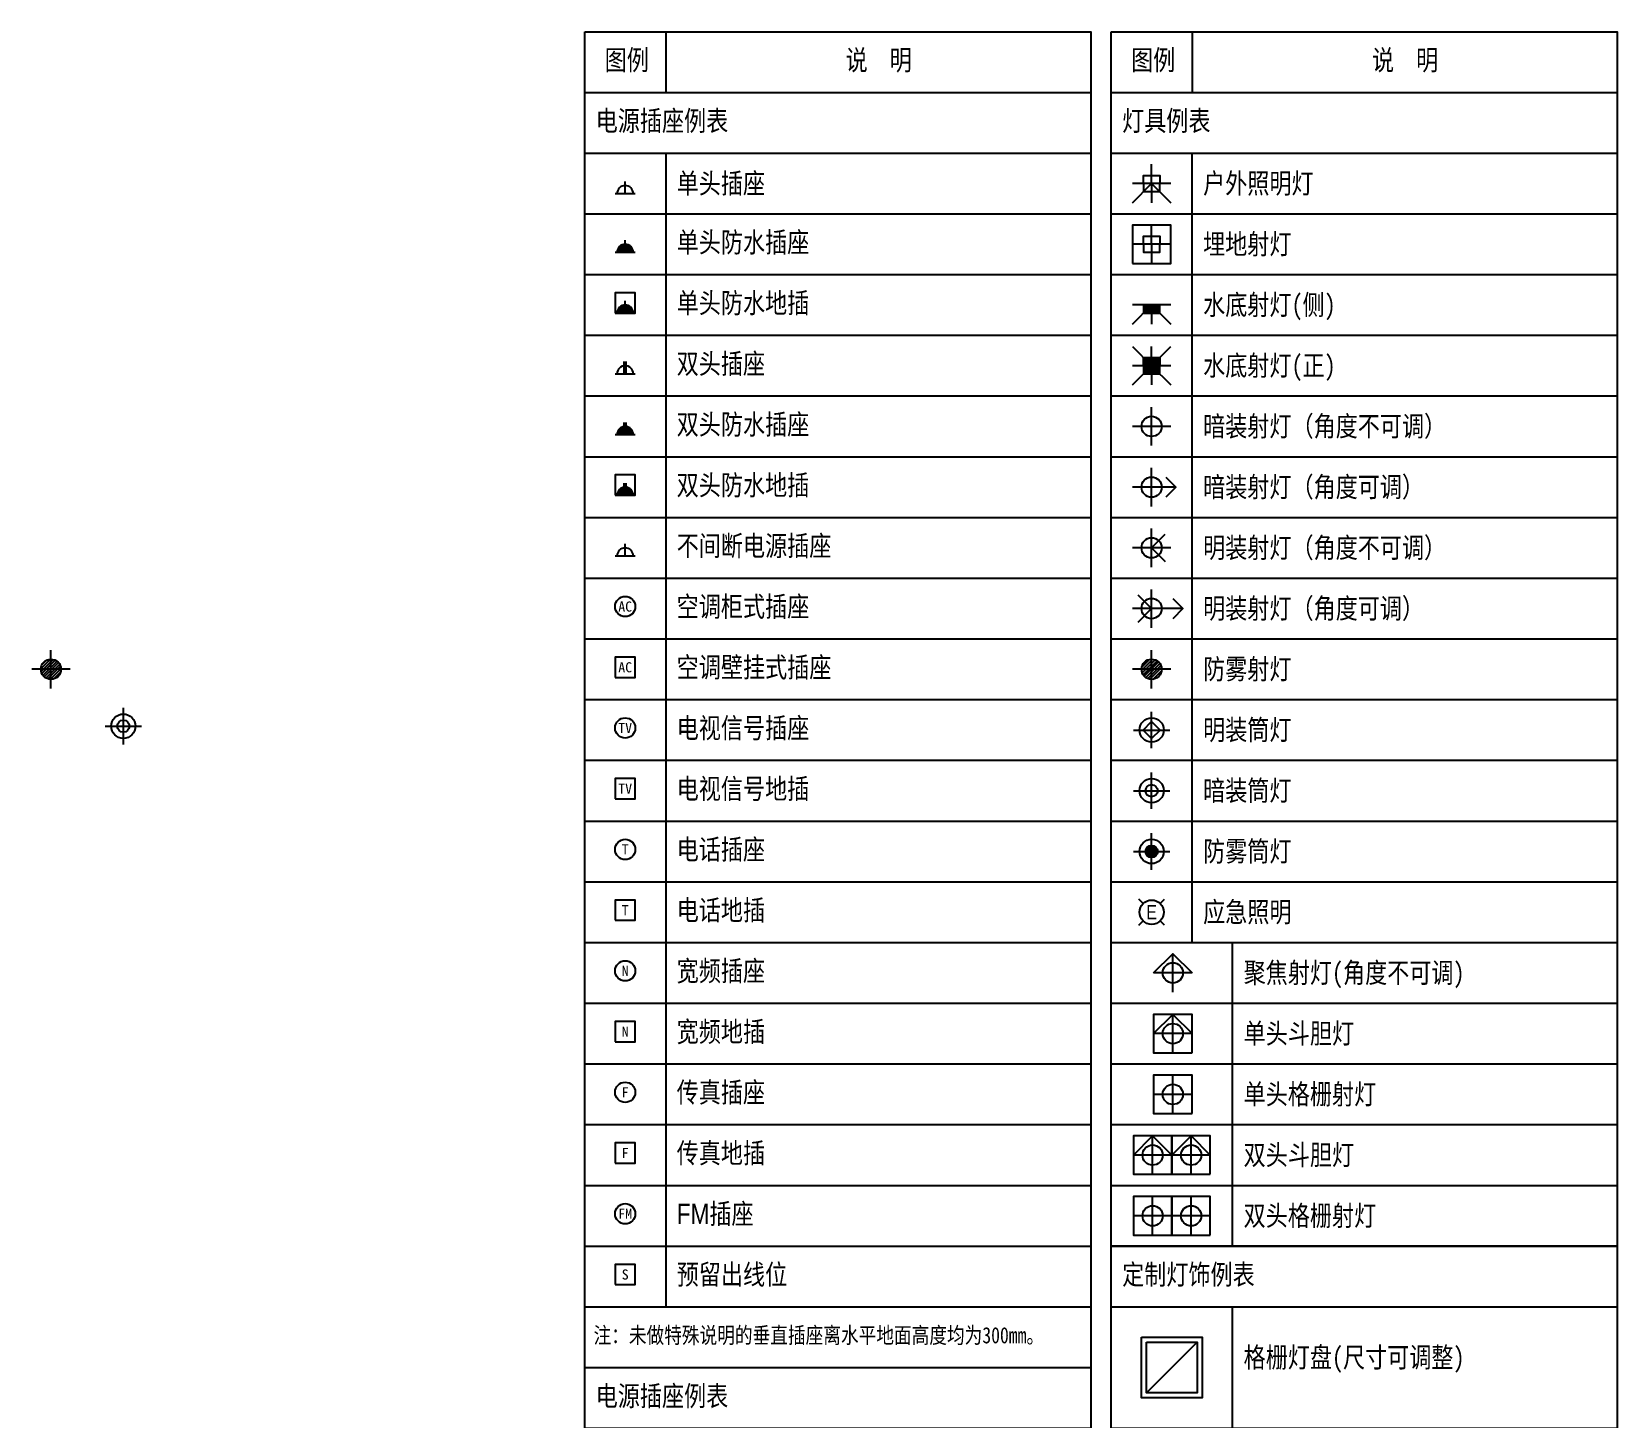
# Model space of a CAD drawing. Extents: x -153478 to 95136, y -45571 to 574449.
# Drawn here: x -129455 to -121624, y 565889 to 572740 of the extents above; entities that cross this region are included whole.
import ezdxf
from ezdxf.enums import TextEntityAlignment as Align

# ---------------------------------------------------------------- set-up
doc = ezdxf.new("R2010")
doc.units = 0
doc.header["$LTSCALE"] = 10
doc.header["$MEASUREMENT"] = 0
doc.layers.get('0').update_dxf_attribs({"linetype": 'CONTINUOUS'})
for name, color, linetype in [('C地面造型', 150, 'CONTINUOUS'), ('D天花灯具', 1, 'CONTINUOUS'), ('SHY强弱电开关', 1, 'CONTINUOUS'), ('SHY强弱电插座', 1, 'CONTINUOUS')]:
    doc.layers.add(name, color=color, linetype=linetype)
doc.styles.add('-宋体', font='simhei.ttf', dxfattribs={"width": 0.8})
doc.styles.add('KKD-fangsong', font='', dxfattribs={"width": 0.8})
doc.styles.add('黑体', font='simhei.ttf')
doc.styles.get('KKD-fangsong').set_extended_font_data('SimSun')

# ---------------------------------------------------------------- blocks, each defined once
blk = doc.blocks.new('暗装射灯(角度不可调)')
at = {"color": 8}
for p, q in [((0, -1.9), (0, 1.9)), ((1.9, 0), (-1.9, 0))]:
    blk.add_line(p, q, dxfattribs=at)
at = {"color": 0}
blk.add_circle((0, 0), 1, dxfattribs=at)
blk = doc.blocks.new('*U88')
at = {"xscale": 50, "yscale": 50, "zscale": 50}
blk.add_blockref('暗装射灯(角度不可调)', (27895.3, -2006.6), dxfattribs=at)
blk = doc.blocks.new('*U55')
blk.add_line((28956.7, -4411.2), (28766.7, -4411.2))
for points in [[(28766.7, -4411.2), (28861.7, -4316.2), (28956.7, -4411.2)], [(28861.7, -4506.2), (28861.7, -4316.2)]]:
    blk.add_lwpolyline(points)
blk.add_circle((28861.7, -4411.2), 50)
blk = doc.blocks.new('明装筒灯')
at = {"color": 8}
for p, q in [((0, -90), (0, 90)), ((-90, 0), (90, 0))]:
    blk.add_line(p, q, dxfattribs=at)
blk.add_lwpolyline([(-42.4, 0), (0, 42.4), (42.4, 0), (0, -42.4)], close=True, dxfattribs=at)
blk.add_circle((0, 0), 60)
blk = doc.blocks.new('*U56')
blk.add_blockref('明装筒灯', (0, 0))
blk = doc.blocks.new('*U83')
for p, q in [((-50, 0), (50, 0)), ((0, 0), (0, 60))]:
    blk.add_line(p, q)
blk.add_arc((0, 0), 40, 0, 180)
blk = doc.blocks.new('*U57')
blk.add_circle((0, 0), 50)
at = {"style": '黑体'}
blk.add_attdef('AC', text='', height=50, dxfattribs=at).set_placement((0, 0), align=Align.MIDDLE_CENTER)
blk = doc.blocks.new('*U58')
h = blk.add_hatch(color=256)
h.dxf.hatch_style = 1
h.paths.add_polyline_path([(0, 40), (0, 0), (40, 0, 0.414214)])
h.paths.add_polyline_path([(0, 40, 0.414214), (-40, 0), (0, 0)])
for p, q in [((-50, 0), (50, 0)), ((0, 0), (0, 60))]:
    blk.add_line(p, q)
blk.add_arc((0, 0), 40, 0, 180)
blk = doc.blocks.new('*U79')
h = blk.add_hatch(color=256)
h.dxf.hatch_style = 1
h.paths.add_polyline_path([(0, 40), (0, 0), (40, 0, 0.414214)])
h.paths.add_polyline_path([(0, 40, 0.414214), (-40, 0), (0, 0)])
for p, q in [((-50, 0), (50, 0)), ((0, 0), (0, 60))]:
    blk.add_line(p, q)
blk.add_lwpolyline([(-50, 0), (50, 0), (50, 100), (-50, 100)], close=True)
blk.add_arc((0, 0), 40, 0, 180)
blk = doc.blocks.new('*U80')
for p, q in [((-50, 0), (50, 0)), ((-5, 0), (-5, 60)), ((5, 0), (5, 60))]:
    blk.add_line(p, q)
blk.add_arc((0, 0), 40, 0, 180)
blk = doc.blocks.new('*U81')
h = blk.add_hatch(color=256)
h.dxf.hatch_style = 1
h.paths.add_polyline_path([(0, 40), (0, 0), (40, 0, 0.414214)])
h.paths.add_polyline_path([(0, 40, 0.414214), (-40, 0), (0, 0)])
for p, q in [((-50, 0), (50, 0)), ((-5, 0), (-5, 60)), ((5, 0), (5, 60))]:
    blk.add_line(p, q)
blk.add_arc((0, 0), 40, 0, 180)
blk = doc.blocks.new('*U82')
h = blk.add_hatch(color=256)
h.dxf.hatch_style = 1
h.paths.add_polyline_path([(0, 40), (0, 0), (40, 0, 0.414214)])
h.paths.add_polyline_path([(0, 40, 0.414214), (-40, 0), (0, 0)])
for p, q in [((-50, 0), (50, 0)), ((-5, 0), (-5, 60)), ((5, 0), (5, 60))]:
    blk.add_line(p, q)
blk.add_lwpolyline([(-50, 0), (50, 0), (50, 100), (-50, 100)], close=True)
blk.add_arc((0, 0), 40, 0, 180)
blk = doc.blocks.new('*U84')
blk.add_lwpolyline([(-50, -50), (50, -50), (50, 50), (-50, 50)], close=True)
at = {"style": '黑体'}
blk.add_attdef('AC', text='', height=50, dxfattribs=at).set_placement((0, 0), align=Align.MIDDLE_CENTER)
blk = doc.blocks.new('*U77')
at = {"color": 8}
for p, q in [((0, 0), (0, 95)), ((95, 0), (-95, 0)), ((0, 0), (0, -95))]:
    blk.add_line(p, q, dxfattribs=at)
for points in [[(-95, -95), (0, 0), (95, -95)], [(-40, 0), (-40, 40), (40, 40), (40, 0)], [(-40, 0), (-40, -40), (40, -40), (40, 0)]]:
    blk.add_lwpolyline(points)
blk = doc.blocks.new('*U78')
at = {"color": 8}
for p, q in [((0, 0), (0, 95)), ((95, 0), (-95, 0)), ((0, 0), (0, -95))]:
    blk.add_line(p, q, dxfattribs=at)
blk.add_lwpolyline([(-95, -95), (95, -95), (95, 95), (-95, 95)], close=True)
for points in [[(-40, 0), (-40, 40), (40, 40), (40, 0)], [(-40, 0), (-40, -40), (40, -40), (40, 0)]]:
    blk.add_lwpolyline(points)
blk = doc.blocks.new('*U59')
for p, q in [((28956.7, -4411.2), (28766.7, -4411.2)), ((29146.7, -4411.2), (28956.7, -4411.2))]:
    blk.add_line(p, q)
for points in [[(28956.7, -4506.2), (28956.7, -4316.2), (28766.7, -4316.2), (28766.7, -4506.2)], [(29146.7, -4506.2), (29146.7, -4316.2), (28956.7, -4316.2), (28956.7, -4506.2)]]:
    blk.add_lwpolyline(points, close=True)
for points in [[(28861.7, -4506.2), (28861.7, -4316.2)], [(29051.7, -4506.2), (29051.7, -4316.2)]]:
    blk.add_lwpolyline(points)
for centre in [(28861.7, -4411.2), (29051.7, -4411.2)]:
    blk.add_circle(centre, 50)
blk = doc.blocks.new('*U60')
h = blk.add_hatch(color=256)
h.dxf.hatch_style = 1
h.paths.add_polyline_path([(-40, 0), (40, 0), (40, -40), (-40, -40)])
at = {"color": 8}
for p, q in [((95, 0), (-95, 0)), ((0, 0), (0, -95))]:
    blk.add_line(p, q, dxfattribs=at)
for points in [[(-95, -95), (0, 0), (95, -95)], [(-40, 0), (-40, -40), (40, -40), (40, 0)]]:
    blk.add_lwpolyline(points)
blk = doc.blocks.new('*U61')
h = blk.add_hatch(color=256)
h.dxf.hatch_style = 1
h.paths.add_polyline_path([(-40, 40), (40, 40), (40, 0), (-40, 0)])
h = blk.add_hatch(color=256)
h.dxf.hatch_style = 1
h.paths.add_polyline_path([(-40, 0), (40, 0), (40, -40), (-40, -40)])
at = {"color": 8}
for p, q in [((0, 0), (0, 95)), ((95, 0), (-95, 0)), ((0, 0), (0, -95))]:
    blk.add_line(p, q, dxfattribs=at)
for points in [[(-95, 95), (0, 0), (95, 95)], [(-95, -95), (0, 0), (95, -95)], [(-40, 0), (-40, 40), (40, 40), (40, 0)], [(-40, 0), (-40, -40), (40, -40), (40, 0)]]:
    blk.add_lwpolyline(points)
blk = doc.blocks.new('暗装射灯(角度可调)')
at = {"color": 8, "linetype": 'ByBlock'}
for p, q in [((0, -1.9), (0, 1.9)), ((2.4, 0), (-1.9, 0))]:
    blk.add_line(p, q, dxfattribs=at)
blk.add_lwpolyline([(1.4, 1), (2.4, 0), (1.4, -1)], dxfattribs=at)
at = {"color": 0, "linetype": 'ByBlock'}
blk.add_circle((0, 0), 1, dxfattribs=at)
blk = doc.blocks.new('*U62')
at = {"xscale": 50, "yscale": 50, "zscale": 50}
blk.add_blockref('暗装射灯(角度可调)', (27895.3, -2006.6), dxfattribs=at)
blk = doc.blocks.new('明装射灯(角度不可调)')
at = {"color": 8, "linetype": 'ByBlock'}
for p, q in [((0, -1.9), (0, 1.9)), ((1.9, 0), (-1.9, 0)), ((0, 0), (1.34, 1.34)), ((0, 0), (1.34, -1.34))]:
    blk.add_line(p, q, dxfattribs=at)
at = {"color": 0, "linetype": 'ByBlock'}
blk.add_circle((0, 0), 1, dxfattribs=at)
blk = doc.blocks.new('*U63')
at = {"xscale": 50, "yscale": 50, "zscale": 50}
blk.add_blockref('明装射灯(角度不可调)', (27895.3, -2006.6), dxfattribs=at)
blk = doc.blocks.new('明装射灯(角度可调)')
at = {"color": 8, "linetype": 'ByBlock'}
for p, q in [((0, -1.9), (0, 1.9)), ((3.1, 0), (-1.9, 0))]:
    blk.add_line(p, q, dxfattribs=at)
for points in [[(-1.34, -1.34), (0, 0), (-1.34, 1.34)], [(2.1, 1), (3.1, 0), (2.1, -1)]]:
    blk.add_lwpolyline(points, dxfattribs=at)
at = {"color": 0, "linetype": 'ByBlock'}
blk.add_circle((0, 0), 1, dxfattribs=at)
blk = doc.blocks.new('*U64')
at = {"xscale": 50, "yscale": 50, "zscale": 50}
blk.add_blockref('明装射灯(角度可调)', (27895.3, -2006.6), dxfattribs=at)
blk = doc.blocks.new('防雾射灯')
h = blk.add_hatch()
h.set_pattern_fill('_USER', color=8, scale=0.2, angle=45, style=0, pattern_type=0)
h.set_pattern_definition([(45, (-999.98027, -36.64947), (-0.141421356, 0.141421356), [])])
h.paths.add_polyline_path([(0, 1), (0, 0), (1, 0, 0.414214)])
h.paths.add_polyline_path([(1, 0), (0, 0), (0, -1, 0.414214)])
h.paths.add_polyline_path([(0, 0), (-1, 0, 0.414214), (0, -1)])
h.paths.add_polyline_path([(0, 1, 0.414214), (-1, 0), (0, 0)])
at = {"color": 8}
for p, q in [((0, -1.9), (0, 1.9)), ((1.9, 0), (-1.9, 0))]:
    blk.add_line(p, q, dxfattribs=at)
at = {"color": 0}
blk.add_circle((0, 0), 1, dxfattribs=at)
blk = doc.blocks.new('*U65')
at = {"xscale": 50, "yscale": 50, "zscale": 50}
blk.add_blockref('防雾射灯', (27895.3, -2006.6), dxfattribs=at)
blk = doc.blocks.new('暗装筒灯')
at = {"color": 8}
for p, q in [((0, -90), (0, 90)), ((-90, 0), (90, 0))]:
    blk.add_line(p, q, dxfattribs=at)
blk.add_circle((0, 0), 60)
blk.add_circle((0, 0), 30, dxfattribs=at)
blk = doc.blocks.new('*U66')
blk.add_blockref('暗装筒灯', (0, 0))
blk = doc.blocks.new('防雾筒灯')
h = blk.add_hatch()
h.set_pattern_fill('ANSI31', color=8, scale=2)
h.set_pattern_definition([(45, (-28177.8956, 6305.65), (-4.490128, 4.490128), [])])
edge = h.paths.add_edge_path()
edge.add_arc((0, 0), 30, 0, 360)
at = {"color": 8}
for p, q in [((0, -90), (0, 90)), ((-90, 0), (90, 0))]:
    blk.add_line(p, q, dxfattribs=at)
blk.add_circle((0, 0), 60)
blk.add_circle((0, 0), 30, dxfattribs=at)
blk = doc.blocks.new('*U67')
blk.add_blockref('防雾筒灯', (0, 0))
blk = doc.blocks.new('应急照明')
at = {"color": 8}
for p, q in [((-42.4, 42.4), (-63.6, 63.6)), ((42.4, 42.4), (63.6, 63.6)), ((-63.6, -63.6), (-42.4, -42.4)), ((63.6, -63.6), (42.4, -42.4))]:
    blk.add_line(p, q, dxfattribs=at)
blk.add_circle((0, 0), 60)
at = {"insert": (0, 0), "char_height": 80, "width": 190, "attachment_point": 5, "style": 'KKD-fangsong'}
blk.add_mtext('{\\fArial|b0|i0|c0|p32;\\H0.88x;E}', dxfattribs=at)
blk = doc.blocks.new('*U68')
blk.add_blockref('应急照明', (0, -0.1))
blk = doc.blocks.new('*U69')
blk.add_line((28956.7, -4411.2), (28766.7, -4411.2))
for points in [[(28766.7, -4411.2), (28861.7, -4316.2), (28956.7, -4411.2)], [(28861.7, -4506.2), (28861.7, -4316.2)]]:
    blk.add_lwpolyline(points)
blk.add_lwpolyline([(28956.7, -4506.2), (28956.7, -4316.2), (28766.7, -4316.2), (28766.7, -4506.2)], close=True)
blk.add_circle((28861.7, -4411.2), 50)
blk = doc.blocks.new('*U70')
blk.add_line((28956.7, -4411.2), (28766.7, -4411.2))
blk.add_lwpolyline([(28956.7, -4506.2), (28956.7, -4316.2), (28766.7, -4316.2), (28766.7, -4506.2)], close=True)
blk.add_lwpolyline([(28861.7, -4506.2), (28861.7, -4316.2)])
blk.add_circle((28861.7, -4411.2), 50)
blk = doc.blocks.new('*U98')
for p, q in [((28956.7, -4411.2), (28766.7, -4411.2)), ((29146.7, -4411.2), (28956.7, -4411.2))]:
    blk.add_line(p, q)
for points in [[(28766.7, -4411.2), (28861.7, -4316.2), (28956.7, -4411.2)], [(28861.7, -4506.2), (28861.7, -4316.2)], [(28956.7, -4411.2), (29051.7, -4316.2), (29146.7, -4411.2)], [(29051.7, -4506.2), (29051.7, -4316.2)]]:
    blk.add_lwpolyline(points)
for points in [[(28956.7, -4506.2), (28956.7, -4316.2), (28766.7, -4316.2), (28766.7, -4506.2)], [(29146.7, -4506.2), (29146.7, -4316.2), (28956.7, -4316.2), (28956.7, -4506.2)]]:
    blk.add_lwpolyline(points, close=True)
for centre in [(28861.7, -4411.2), (29051.7, -4411.2)]:
    blk.add_circle(centre, 50)
blk = doc.blocks.new('灯盘(多项选择)')
at = {"color": 8}
blk.add_line((125, 125), (-125, -125), dxfattribs=at)
blk.add_lwpolyline([(-150, 150), (150, 150), (150, -150), (-150, -150)], close=True)
blk.add_lwpolyline([(-125, 125), (125, 125), (125, -125), (-125, -125)], close=True, dxfattribs=at)
blk = doc.blocks.new('*U123')
h = blk.add_hatch()
h.set_pattern_fill('_USER', color=8, scale=10, angle=45, style=0, pattern_type=0)
h.set_pattern_definition([(45, (-49999.013, -1832.473), (-7.0710678, 7.0710678), [])])
h.paths.add_polyline_path([(0, 50), (0, 0), (50, 0, 0.414214)])
h.paths.add_polyline_path([(50, 0), (0, 0), (0, -50, 0.414214)])
h.paths.add_polyline_path([(0, 0), (-50, 0, 0.414214), (0, -50)])
h.paths.add_polyline_path([(0, 50, 0.414214), (-50, 0), (0, 0)])
at = {"color": 8}
for p, q in [((0, -95), (0, 95)), ((95, 0), (-95, 0))]:
    blk.add_line(p, q, dxfattribs=at)
at = {"linetype": 'ByBlock'}
blk.add_line((50, 0), (50, 0), dxfattribs=at)
at = {"color": 0}
blk.add_circle((0, 0), 50, dxfattribs=at)
blk = doc.blocks.new('*U125')
blk.add_blockref('暗装筒灯', (-129002.1, 569308.4))

msp = doc.modelspace()

# ---------------------------------------------------------------- hatches: boundary and pattern name
h = msp.add_hatch()
h.set_pattern_fill('_USER', color=123, scale=300, pattern_type=0)
h.set_pattern_definition([(0, (-126723.6, 572739.63), (0, 300), [])])
h.paths.add_polyline_path([(-126723.6, 572739.6), (-124223.6, 572739.6), (-124223.6, 563439.6), (-126723.6, 563439.6)])
h = msp.add_hatch()
h.set_pattern_fill('_USER', color=123, scale=300, pattern_type=0)
h.set_pattern_definition([(0, (-124123.6, 572739.63), (0, 300), [])])
h.paths.add_polyline_path([(-124123.6, 566739.6), (-121623.6, 566739.6), (-121623.6, 572739.6), (-124123.6, 572739.6)])
h = msp.add_hatch()
h.set_pattern_fill('_USER', color=123, scale=600, pattern_type=0)
h.set_pattern_definition([(0, (-124123.6, 566439.6), (0, 600), [])])
h.paths.add_polyline_path([(-124123.6, 563439.6), (-121623.6, 563439.6), (-121623.6, 566739.6), (-124123.6, 566739.6)])

# ---------------------------------------------------------------- linework, layer by layer
at = {"color": 123}
for p, q in [((-126323.6, 572739.6), (-126323.6, 572439.6)), ((-123723.6, 572739.6), (-123723.6, 572439.6)), ((-126323.6, 572139.6), (-126323.6, 566439.6)), ((-123723.6, 568239.6), (-123723.6, 572139.6)), ((-123523.6, 566739.6), (-123523.6, 568239.6)), ((-123523.6, 563439.6), (-123523.6, 566439.6))]:
    msp.add_line(p, q, dxfattribs=at)
at = {"color": 1}
msp.add_line((-121623.6, 566739.6), (-124123.6, 566739.6), dxfattribs=at)
for points in [[(-126723.6, 572739.6), (-124223.6, 572739.6), (-124223.6, 563439.6), (-126723.6, 563439.6)], [(-124123.6, 572739.6), (-121623.6, 572739.6), (-121623.6, 563439.6), (-124123.6, 563439.6)]]:
    msp.add_lwpolyline(points, close=True, dxfattribs=at)

# ---------------------------------------------------------------- block references
at = {"linetype": 'ByBlock'}
for name, p in [('*U123', (-129359.7, 569589.6)), ('*U125', (0, 0))]:
    msp.add_blockref(name, p, dxfattribs=at)
at = {"layer": 'C地面造型'}
for name, p in [('*U77', (-123923.6, 571989.6)), ('*U78', (-123923.6, 571689.6)), ('*U60', (-123923.6, 571389.6)), ('*U61', (-123923.6, 571089.6))]:
    msp.add_blockref(name, p, dxfattribs=at)
at = {"layer": 'D天花灯具'}
for name, p in [('*U88', (-151818.9, 572796.2)), ('*U62', (-151818.9, 572496.2)), ('*U63', (-151818.9, 572196.2)), ('*U64', (-151818.9, 571896.2)), ('*U65', (-151818.9, 571596.2)), ('*U56', (-123923.6, 569289.6)), ('*U66', (-123923.6, 568989.6)), ('*U67', (-123923.6, 568689.6)), ('*U68', (-123923.6, 568389.6)), ('*U55', (-152680.3, 572500.8)), ('*U69', (-152680.3, 572200.8)), ('*U70', (-152680.3, 571900.8)), ('*U98', (-152780.3, 571600.8)), ('*U59', (-152780.3, 571300.8)), ('灯盘(多项选择)', (-123823.6, 566139.6))]:
    msp.add_blockref(name, p, dxfattribs=at)
at = {"layer": 'SHY强弱电开关'}
msp.add_blockref('*U84', (-126523.6, 566599.6), dxfattribs=at).add_auto_attribs({'AC': 'S'})
at = {"layer": 'SHY强弱电插座'}
for name, p in [('*U83', (-126523.6, 571939.6)), ('*U58', (-126523.6, 571649.6)), ('*U79', (-126523.6, 571349.6)), ('*U80', (-126523.6, 571049.6)), ('*U81', (-126523.6, 570749.6)), ('*U82', (-126523.6, 570449.6)), ('*U83', (-126523.6, 570149.6))]:
    msp.add_blockref(name, p, dxfattribs=at)
for name, p, values in [('*U57', (-126523.6, 569899.6), {'AC': 'AC'}), ('*U84', (-126523.6, 569599.6), {'AC': 'AC'}), ('*U57', (-126523.6, 569299.6), {'AC': 'TV'}), ('*U84', (-126523.6, 568999.6), {'AC': 'TV'}), ('*U57', (-126523.6, 568699.6), {'AC': 'T'}), ('*U84', (-126523.6, 568399.6), {'AC': 'T'}), ('*U57', (-126523.6, 568099.6), {'AC': 'N'}), ('*U84', (-126523.6, 567799.6), {'AC': 'N'}), ('*U57', (-126523.6, 567499.6), {'AC': 'F'}), ('*U84', (-126523.6, 567199.6), {'AC': 'F'}), ('*U57', (-126523.6, 566899.6), {'AC': 'FM'})]:
    msp.add_blockref(name, p, dxfattribs=at).add_auto_attribs(values)

# ---------------------------------------------------------------- texts
at = {"attachment_point": 1, "style": '-宋体'}
for s, width, insert, char_height in [('\\pi98.667;图例', 400, (-126723.6, 572649.6), 100), ('\\pi888.44;说  明', 2100, (-126323.6, 572649.6), 100), ('\\pi98.667;图例', 400, (-124123.6, 572649.6), 100), ('\\pi888.44;说  明', 2100, (-123723.6, 572649.6), 100), (' 电源插座例表', 2500, (-126723.6, 572349.6), 100), (' 灯具例表', 2500, (-124123.6, 572349.6), 100), (' 单头插座', 2100, (-126323.6, 572040.6), 100), (' 户外照明灯', 2100, (-123723.6, 572040.6), 100), (' 单头防水插座', 2100, (-126323.6, 571749.6), 100), (' 埋地射灯', 2100, (-123723.6, 571740.6), 100), (' 单头防水地插', 2100, (-126323.6, 571449.6), 100), (' 水底射灯(侧)', 2100, (-123723.6, 571440.6), 100), (' 双头插座', 2100, (-126323.6, 571149.6), 100), (' 水底射灯(正)', 2100, (-123723.6, 571140.6), 100), (' 双头防水插座', 2100, (-126323.6, 570849.6), 100), (' 暗装射灯（角度不可调）', 2100, (-123723.6, 570840.6), 100), (' 双头防水地插', 2100, (-126323.6, 570549.6), 100), (' 暗装射灯（角度可调）', 2100, (-123723.6, 570540.6), 100), (' 不间断电源插座', 2100, (-126323.6, 570249.6), 100), (' 明装射灯（角度不可调）', 2100, (-123723.6, 570240.6), 100), (' 空调柜式插座', 2100, (-126323.6, 569949.6), 100), (' 明装射灯（角度可调）', 2100, (-123723.6, 569940.6), 100), (' 空调壁挂式插座', 2100, (-126323.6, 569649.6), 100), (' 防雾射灯', 2100, (-123723.6, 569640.6), 100), (' 电视信号插座', 2100, (-126323.6, 569349.6), 100), (' 明装筒灯', 2100, (-123723.6, 569340.6), 100), (' 电视信号地插', 2100, (-126323.6, 569049.6), 100), (' 暗装筒灯', 2100, (-123723.6, 569040.6), 100), (' 电话插座', 2100, (-126323.6, 568749.6), 100), (' 防雾筒灯', 2100, (-123723.6, 568740.6), 100), (' 电话地插', 2100, (-126323.6, 568449.6), 100), (' 应急照明', 2100, (-123723.6, 568440.6), 100), (' 宽频插座', 2100, (-126323.6, 568149.6), 100), (' 聚焦射灯(角度不可调)', 1900, (-123523.6, 568140.6), 100), (' 宽频地插', 2100, (-126323.6, 567849.6), 100), (' 单头斗胆灯', 1900, (-123523.6, 567840.6), 100), (' 传真插座', 2100, (-126323.6, 567549.6), 100), (' 单头格栅射灯', 1900, (-123523.6, 567540.6), 100), (' 传真地插', 2100, (-126323.6, 567249.6), 100), (' 双头斗胆灯', 1900, (-123523.6, 567240.6), 100), (' {\\fArial|b0|i0|c0|p32;FM}插座', 2100, (-126323.6, 566949.6), 100), (' 双头格栅射灯', 1900, (-123523.6, 566940.6), 100), (' 预留出线位', 2100, (-126323.6, 566649.6), 100), (' 定制灯饰例表', 2500, (-124123.6, 566649.6), 100), (' 注：未做特殊说明的垂直插座离水平地面高度均为300mm。', 2500, (-126723.6, 566339.6), 80), (' 格栅灯盘(尺寸可调整)', 1900, (-123523.6, 566240.6), 100), (' 电源插座例表', 2500, (-126723.6, 566049.6), 100)]:
    msp.add_mtext_dynamic_manual_height_columns(s, width=width, gutter_width=300, heights=[0], dxfattribs=dict(at, insert=insert, char_height=char_height))

doc.saveas('drawing.dxf')
